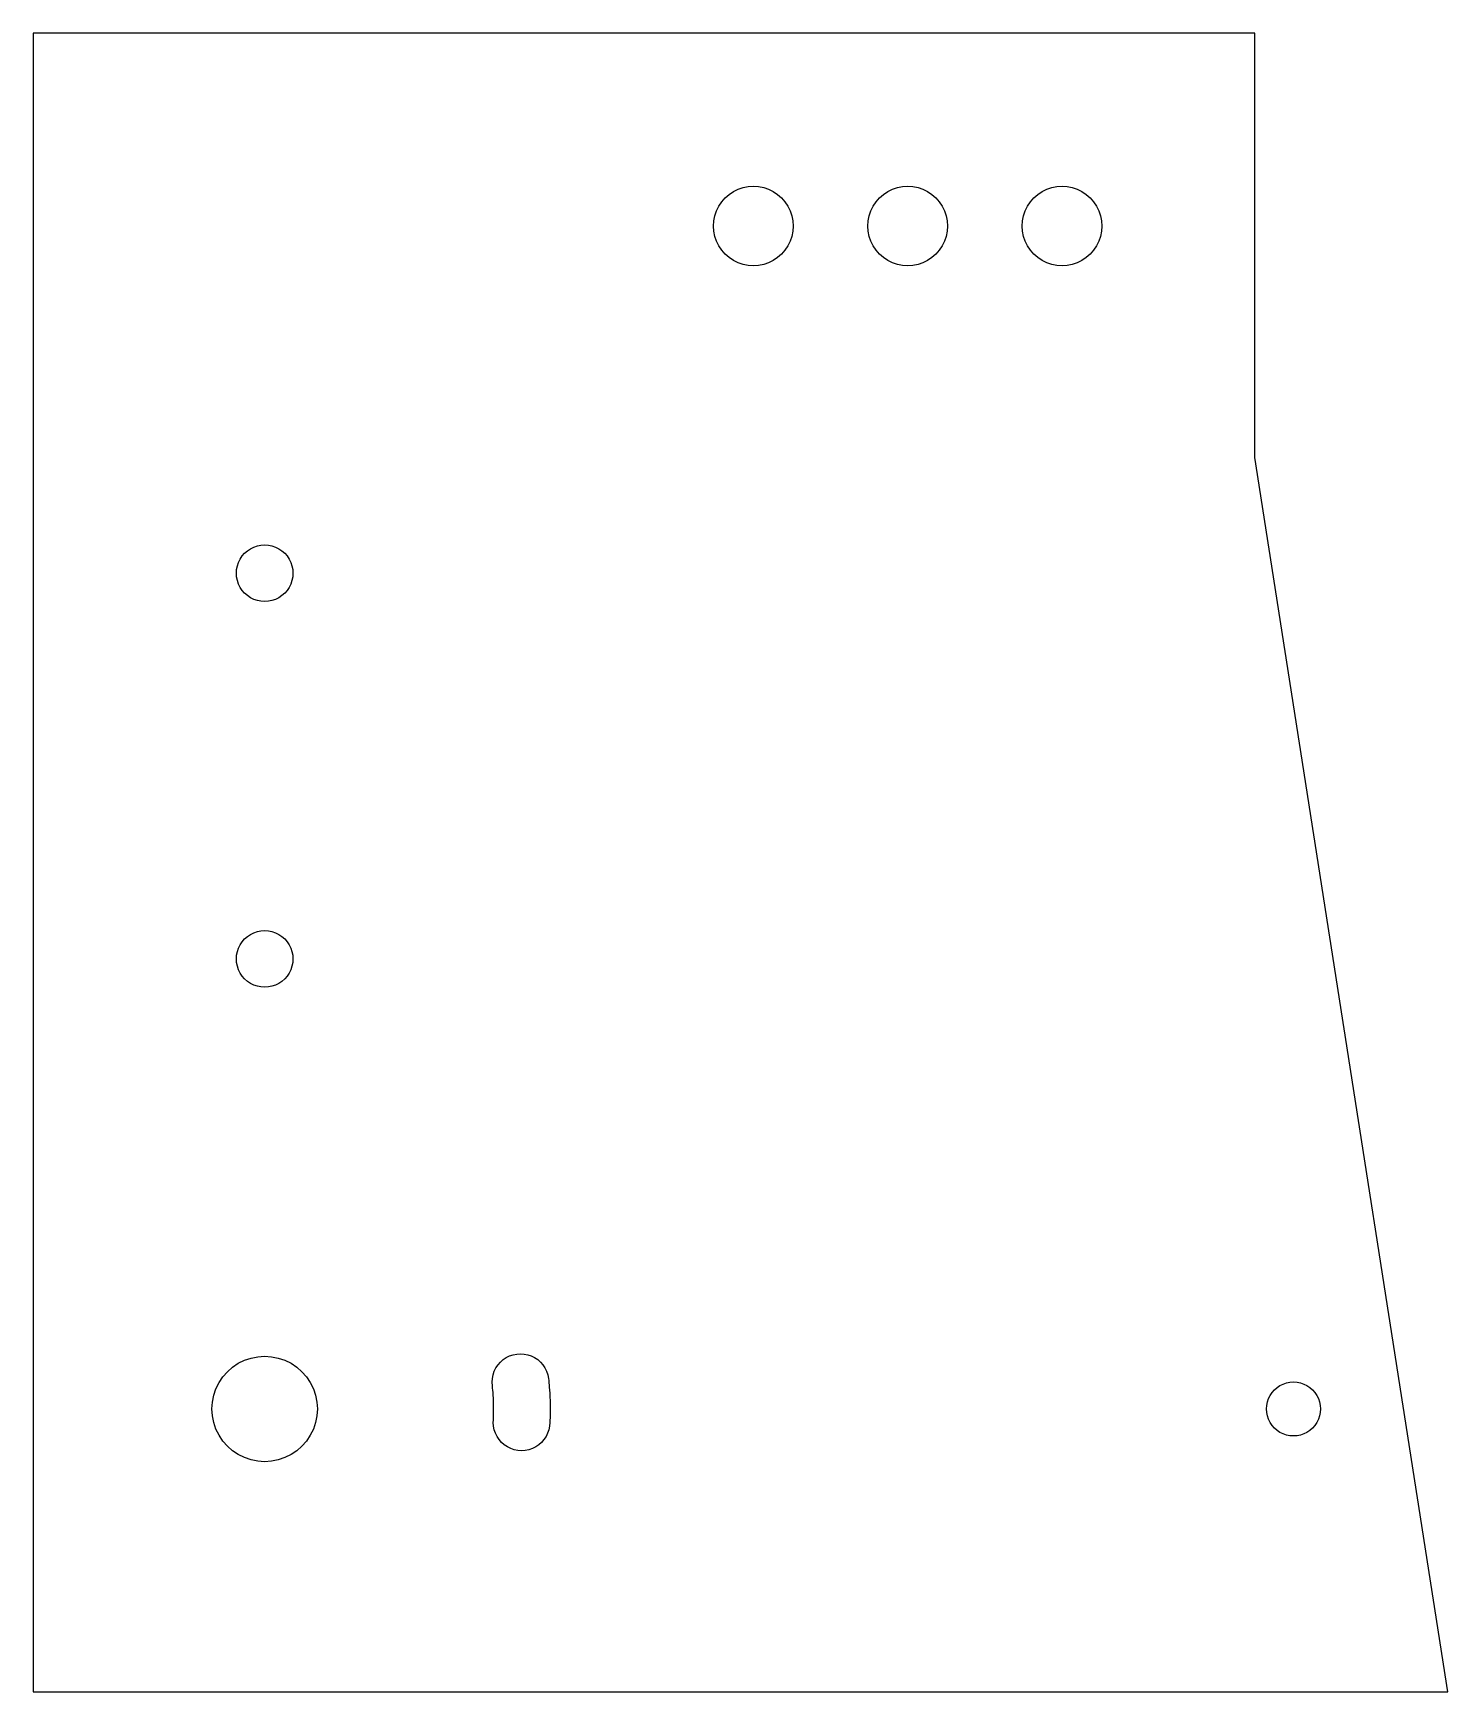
# Model space of a CAD drawing. Header units: metres. Extents: x -18 to 92, y -22 to 107.
import ezdxf

# ---------------------------------------------------------------- set-up
doc = ezdxf.new("R2010")
doc.units = ezdxf.units.M

msp = doc.modelspace()

# ---------------------------------------------------------------- linework, layer by layer
for p, q in [((77, 107), (-18, 107)), ((-18, 107), (-18, -22)), ((77, 74), (77, 107)), ((35.5406, 93.8871), (35.808, 94.192)), ((35.808, 94.192), (36.1128, 94.4594)), ((36.1128, 94.4594), (36.45, 94.6847)), ((36.45, 94.6847), (36.8137, 94.864)), ((36.8137, 94.864), (37.1976, 94.9944)), ((37.1976, 94.9944), (37.5954, 95.0735)), ((37.5954, 95.0735), (38, 95.1)), ((38, 95.1), (38.4046, 95.0735)), ((38.4046, 95.0735), (38.8023, 94.9944)), ((38.8023, 94.9944), (39.1863, 94.864)), ((39.1863, 94.864), (39.55, 94.6847)), ((39.55, 94.6847), (39.8871, 94.4594)), ((39.8871, 94.4594), (40.192, 94.192)), ((40.192, 94.192), (40.4594, 93.8871)), ((47.5406, 93.8871), (47.808, 94.192)), ((47.808, 94.192), (48.1128, 94.4594)), ((48.1128, 94.4594), (48.45, 94.6847)), ((48.45, 94.6847), (48.8137, 94.864)), ((48.8137, 94.864), (49.1976, 94.9944)), ((49.1976, 94.9944), (49.5954, 95.0735)), ((49.5954, 95.0735), (50, 95.1)), ((50, 95.1), (50.4046, 95.0735)), ((50.4046, 95.0735), (50.8023, 94.9944)), ((50.8023, 94.9944), (51.1863, 94.864)), ((51.1863, 94.864), (51.55, 94.6847)), ((51.55, 94.6847), (51.8871, 94.4594)), ((51.8871, 94.4594), (52.192, 94.192)), ((52.192, 94.192), (52.4594, 93.8871)), ((59.5406, 93.8871), (59.808, 94.192)), ((59.808, 94.192), (60.1128, 94.4594)), ((60.1128, 94.4594), (60.45, 94.6847)), ((60.45, 94.6847), (60.8137, 94.864)), ((60.8137, 94.864), (61.1976, 94.9944)), ((61.1976, 94.9944), (61.5954, 95.0735)), ((61.5954, 95.0735), (62, 95.1)), ((62, 95.1), (62.4046, 95.0735)), ((62.4046, 95.0735), (62.8023, 94.9944)), ((62.8023, 94.9944), (63.1863, 94.864)), ((63.1863, 94.864), (63.55, 94.6847)), ((63.55, 94.6847), (63.8871, 94.4594)), ((63.8871, 94.4594), (64.192, 94.192)), ((64.192, 94.192), (64.4594, 93.8871)), ((35.0056, 92.8023), (35.136, 93.1863)), ((35.136, 93.1863), (35.3153, 93.55)), ((35.3153, 93.55), (35.5406, 93.8871)), ((40.4594, 93.8871), (40.6847, 93.55)), ((40.6847, 93.55), (40.864, 93.1863)), ((40.864, 93.1863), (40.9944, 92.8023)), ((47.0056, 92.8023), (47.136, 93.1863)), ((47.136, 93.1863), (47.3153, 93.55)), ((47.3153, 93.55), (47.5406, 93.8871)), ((52.4594, 93.8871), (52.6847, 93.55)), ((52.6847, 93.55), (52.864, 93.1863)), ((52.864, 93.1863), (52.9944, 92.8023)), ((59.0056, 92.8023), (59.136, 93.1863)), ((59.136, 93.1863), (59.3153, 93.55)), ((59.3153, 93.55), (59.5406, 93.8871)), ((64.4594, 93.8871), (64.6847, 93.55)), ((64.6847, 93.55), (64.864, 93.1863)), ((64.864, 93.1863), (64.9944, 92.8023)), ((34.9, 92), (34.9265, 92.4046)), ((34.9265, 91.5954), (34.9, 92)), ((34.9265, 92.4046), (35.0056, 92.8023)), ((35.0056, 91.1976), (34.9265, 91.5954)), ((40.9944, 92.8023), (41.0735, 92.4046)), ((41.0735, 91.5954), (40.9944, 91.1976)), ((41.0735, 92.4046), (41.1, 92)), ((41.1, 92), (41.0735, 91.5954)), ((46.9, 92), (46.9265, 92.4046)), ((46.9265, 91.5954), (46.9, 92)), ((46.9265, 92.4046), (47.0056, 92.8023)), ((47.0056, 91.1976), (46.9265, 91.5954)), ((52.9944, 92.8023), (53.0735, 92.4046)), ((53.0735, 91.5954), (52.9944, 91.1976)), ((53.0735, 92.4046), (53.1, 92)), ((53.1, 92), (53.0735, 91.5954)), ((58.9, 92), (58.9265, 92.4046)), ((58.9265, 91.5954), (58.9, 92)), ((58.9265, 92.4046), (59.0056, 92.8023)), ((59.0056, 91.1976), (58.9265, 91.5954)), ((64.9944, 92.8023), (65.0735, 92.4046)), ((65.0735, 91.5954), (64.9944, 91.1976)), ((65.0735, 92.4046), (65.1, 92)), ((65.1, 92), (65.0735, 91.5954)), ((35.136, 90.8137), (35.0056, 91.1976)), ((35.3153, 90.45), (35.136, 90.8137)), ((35.5406, 90.1128), (35.3153, 90.45)), ((40.6847, 90.45), (40.4594, 90.1128)), ((40.864, 90.8137), (40.6847, 90.45)), ((40.9944, 91.1976), (40.864, 90.8137)), ((47.136, 90.8137), (47.0056, 91.1976)), ((47.3153, 90.45), (47.136, 90.8137)), ((47.5406, 90.1128), (47.3153, 90.45)), ((52.6847, 90.45), (52.4594, 90.1128)), ((52.864, 90.8137), (52.6847, 90.45)), ((52.9944, 91.1976), (52.864, 90.8137)), ((59.136, 90.8137), (59.0056, 91.1976)), ((59.3153, 90.45), (59.136, 90.8137)), ((59.5406, 90.1128), (59.3153, 90.45)), ((64.6847, 90.45), (64.4594, 90.1128)), ((64.864, 90.8137), (64.6847, 90.45)), ((64.9944, 91.1976), (64.864, 90.8137)), ((35.808, 89.808), (35.5406, 90.1128)), ((36.1128, 89.5406), (35.808, 89.808)), ((36.45, 89.3153), (36.1128, 89.5406)), ((36.8137, 89.136), (36.45, 89.3153)), ((37.1976, 89.0056), (36.8137, 89.136)), ((39.1863, 89.136), (38.8023, 89.0056)), ((39.55, 89.3153), (39.1863, 89.136)), ((39.8871, 89.5406), (39.55, 89.3153)), ((40.192, 89.808), (39.8871, 89.5406)), ((40.4594, 90.1128), (40.192, 89.808)), ((47.808, 89.808), (47.5406, 90.1128)), ((48.1128, 89.5406), (47.808, 89.808)), ((48.45, 89.3153), (48.1128, 89.5406)), ((48.8137, 89.136), (48.45, 89.3153)), ((49.1976, 89.0056), (48.8137, 89.136)), ((51.1863, 89.136), (50.8023, 89.0056)), ((51.55, 89.3153), (51.1863, 89.136)), ((51.8871, 89.5406), (51.55, 89.3153)), ((52.192, 89.808), (51.8871, 89.5406)), ((52.4594, 90.1128), (52.192, 89.808)), ((59.808, 89.808), (59.5406, 90.1128)), ((60.1128, 89.5406), (59.808, 89.808)), ((60.45, 89.3153), (60.1128, 89.5406)), ((60.8137, 89.136), (60.45, 89.3153)), ((61.1976, 89.0056), (60.8137, 89.136)), ((63.1863, 89.136), (62.8023, 89.0056)), ((63.55, 89.3153), (63.1863, 89.136)), ((63.8871, 89.5406), (63.55, 89.3153)), ((64.192, 89.808), (63.8871, 89.5406)), ((64.4594, 90.1128), (64.192, 89.808)), ((37.5954, 88.9265), (37.1976, 89.0056)), ((38, 88.9), (37.5954, 88.9265)), ((38.4046, 88.9265), (38, 88.9)), ((38.8023, 89.0056), (38.4046, 88.9265)), ((49.5954, 88.9265), (49.1976, 89.0056)), ((50, 88.9), (49.5954, 88.9265)), ((50.4046, 88.9265), (50, 88.9)), ((50.8023, 89.0056), (50.4046, 88.9265)), ((61.5954, 88.9265), (61.1976, 89.0056)), ((62, 88.9), (61.5954, 88.9265)), ((62.4046, 88.9265), (62, 88.9)), ((62.8023, 89.0056), (62.4046, 88.9265)), ((92, -22), (77, 74)), ((-0.841888, 67.0325), (-0.569397, 67.125)), ((-0.569397, 67.125), (-0.287155, 67.1812)), ((-0.287155, 67.1812), (0, 67.2)), ((0, 67.2), (0.287155, 67.1812)), ((0.287155, 67.1812), (0.569397, 67.125)), ((0.569397, 67.125), (0.841888, 67.0325)), ((-2.12503, 65.5694), (-2.03253, 65.8419)), ((-2.03253, 65.8419), (-1.90524, 66.1)), ((-1.90524, 66.1), (-1.74538, 66.3393)), ((-1.74538, 66.3393), (-1.55563, 66.5556)), ((-1.55563, 66.5556), (-1.33926, 66.7454)), ((-1.33926, 66.7454), (-1.09999, 66.9052)), ((-1.09999, 66.9052), (-0.841888, 67.0325)), ((0.841888, 67.0325), (1.09999, 66.9052)), ((1.09999, 66.9052), (1.33926, 66.7454)), ((1.33926, 66.7454), (1.55563, 66.5556)), ((1.55563, 66.5556), (1.74538, 66.3393)), ((1.74538, 66.3393), (1.90524, 66.1)), ((1.90524, 66.1), (2.03253, 65.8419)), ((2.03253, 65.8419), (2.12503, 65.5694)), ((-2.2, 65), (-2.18117, 65.2872)), ((-2.18117, 64.7128), (-2.2, 65)), ((-2.18117, 65.2872), (-2.12503, 65.5694)), ((-2.12503, 64.4306), (-2.18117, 64.7128)), ((2.12503, 65.5694), (2.18117, 65.2872)), ((2.18117, 64.7128), (2.12503, 64.4306)), ((2.18117, 65.2872), (2.2, 65)), ((2.2, 65), (2.18117, 64.7128)), ((-2.03253, 64.1581), (-2.12503, 64.4306)), ((-1.90524, 63.9), (-2.03253, 64.1581)), ((-1.74538, 63.6607), (-1.90524, 63.9)), ((-1.55563, 63.4444), (-1.74538, 63.6607)), ((-1.33926, 63.2546), (-1.55563, 63.4444)), ((-1.09999, 63.0947), (-1.33926, 63.2546)), ((1.33926, 63.2546), (1.09999, 63.0947)), ((1.55563, 63.4444), (1.33926, 63.2546)), ((1.74538, 63.6607), (1.55563, 63.4444)), ((1.90524, 63.9), (1.74538, 63.6607)), ((2.03253, 64.1581), (1.90524, 63.9)), ((2.12503, 64.4306), (2.03253, 64.1581)), ((-0.841888, 62.9675), (-1.09999, 63.0947)), ((-0.569397, 62.875), (-0.841888, 62.9675)), ((-0.287155, 62.8188), (-0.569397, 62.875)), ((0, 62.8), (-0.287155, 62.8188)), ((0.287155, 62.8188), (0, 62.8)), ((0.569397, 62.875), (0.287155, 62.8188)), ((0.841888, 62.9675), (0.569397, 62.875)), ((1.09999, 63.0947), (0.841888, 62.9675)), ((-1.90524, 36.1), (-1.74538, 36.3393)), ((-1.74538, 36.3393), (-1.55563, 36.5556)), ((-1.55563, 36.5556), (-1.33926, 36.7454)), ((-1.33926, 36.7454), (-1.09999, 36.9052)), ((-1.09999, 36.9052), (-0.841888, 37.0325)), ((-0.841888, 37.0325), (-0.569397, 37.125)), ((-0.569397, 37.125), (-0.287155, 37.1812)), ((-0.287155, 37.1812), (0, 37.2)), ((0, 37.2), (0.287155, 37.1812)), ((0.287155, 37.1812), (0.569397, 37.125)), ((0.569397, 37.125), (0.841888, 37.0325)), ((0.841888, 37.0325), (1.09999, 36.9052)), ((1.09999, 36.9052), (1.33926, 36.7454)), ((1.33926, 36.7454), (1.55563, 36.5556)), ((1.55563, 36.5556), (1.74538, 36.3393)), ((1.74538, 36.3393), (1.90524, 36.1)), ((-2.2, 35), (-2.18117, 35.2872)), ((-2.18117, 34.7128), (-2.2, 35)), ((-2.18117, 35.2872), (-2.12503, 35.5694)), ((-2.12503, 35.5694), (-2.03253, 35.8419)), ((-2.03253, 35.8419), (-1.90524, 36.1)), ((1.90524, 36.1), (2.03253, 35.8419)), ((2.03253, 35.8419), (2.12503, 35.5694)), ((2.12503, 35.5694), (2.18117, 35.2872)), ((2.18117, 35.2872), (2.2, 35)), ((2.2, 35), (2.18117, 34.7128)), ((-2.12503, 34.4306), (-2.18117, 34.7128)), ((-2.03253, 34.1581), (-2.12503, 34.4306)), ((-1.90524, 33.9), (-2.03253, 34.1581)), ((-1.74538, 33.6607), (-1.90524, 33.9)), ((-1.55563, 33.4444), (-1.74538, 33.6607)), ((1.74538, 33.6607), (1.55563, 33.4444)), ((1.90524, 33.9), (1.74538, 33.6607)), ((2.03253, 34.1581), (1.90524, 33.9)), ((2.12503, 34.4306), (2.03253, 34.1581)), ((2.18117, 34.7128), (2.12503, 34.4306)), ((-1.33926, 33.2546), (-1.55563, 33.4444)), ((-1.09999, 33.0947), (-1.33926, 33.2546)), ((-0.841888, 32.9675), (-1.09999, 33.0947)), ((-0.569397, 32.875), (-0.841888, 32.9675)), ((-0.287155, 32.8188), (-0.569397, 32.875)), ((0, 32.8), (-0.287155, 32.8188)), ((0.287155, 32.8188), (0, 32.8)), ((0.569397, 32.875), (0.287155, 32.8188)), ((0.841888, 32.9675), (0.569397, 32.875)), ((1.09999, 33.0947), (0.841888, 32.9675)), ((1.33926, 33.2546), (1.09999, 33.0947)), ((1.55563, 33.4444), (1.33926, 33.2546)), ((-1.569, 3.7879), (-1.06116, 3.96028)), ((-1.06116, 3.96028), (-0.535156, 4.06491)), ((-0.535156, 4.06491), (0, 4.09999)), ((0, 4.09999), (0.535156, 4.06491)), ((0.535156, 4.06491), (1.06116, 3.96028)), ((1.06116, 3.96028), (1.569, 3.7879)), ((18.5512, 3.83594), (18.7904, 3.99582)), ((18.7904, 3.99582), (19.0485, 4.12309)), ((19.0485, 4.12309), (19.321, 4.21559)), ((19.321, 4.21559), (19.6033, 4.27174)), ((19.6033, 4.27174), (19.8904, 4.29056)), ((19.8904, 4.29056), (20.1776, 4.27174)), ((20.1776, 4.27174), (20.4598, 4.21559)), ((20.4598, 4.21559), (20.7323, 4.12309)), ((20.7323, 4.12309), (20.9904, 3.99582)), ((20.9904, 3.99582), (21.2297, 3.83594)), ((-3.25275, 2.49591), (-2.89912, 2.89912)), ((-2.89912, 2.89912), (-2.49591, 3.25275)), ((-2.49591, 3.25275), (-2.04999, 3.55069)), ((-2.04999, 3.55069), (-1.569, 3.7879)), ((1.569, 3.7879), (2.04999, 3.55069)), ((2.04999, 3.55069), (2.49591, 3.25275)), ((2.49591, 3.25275), (2.89912, 2.89912)), ((2.89912, 2.89912), (3.25275, 2.49591)), ((17.7093, 2.37772), (17.7654, 2.65996)), ((17.7654, 2.65996), (17.8579, 2.93246)), ((17.8579, 2.93246), (17.9852, 3.19057)), ((17.9852, 3.19057), (18.1451, 3.42984)), ((18.1451, 3.42984), (18.3348, 3.64619)), ((18.3348, 3.64619), (18.5512, 3.83594)), ((21.2297, 3.83594), (21.4461, 3.64619)), ((21.4461, 3.64619), (21.6358, 3.42984)), ((21.6358, 3.42984), (21.7957, 3.19057)), ((21.7957, 3.19057), (21.923, 2.93246)), ((21.923, 2.93246), (22.0155, 2.65996)), ((22.0155, 2.65996), (22.0716, 2.37772)), ((-3.96028, 1.06116), (-3.7879, 1.569)), ((-3.7879, 1.569), (-3.55069, 2.04999)), ((-3.55069, 2.04999), (-3.25275, 2.49591)), ((3.25275, 2.49591), (3.55069, 2.04999)), ((3.55069, 2.04999), (3.7879, 1.569)), ((3.7879, 1.569), (3.96028, 1.06116)), ((17.6904, 2.09056), (17.7093, 2.37772)), ((17.7093, 1.80341), (17.6904, 2.09056)), ((17.7267, 1.62975), (17.7093, 1.80341)), ((17.7427, 1.45595), (17.7267, 1.62975)), ((17.7572, 1.28201), (17.7427, 1.45595)), ((22.0716, 2.37772), (22.0891, 2.20407)), ((22.0891, 2.20407), (22.1051, 2.03026)), ((22.1051, 2.03026), (22.1195, 1.85634)), ((22.1195, 1.85634), (22.1324, 1.68228)), ((22.1324, 1.68228), (22.1627, 1.22096)), ((78.334, 1.2784), (78.5151, 1.48491)), ((78.5151, 1.48491), (78.7216, 1.66603)), ((78.7216, 1.66603), (78.95, 1.81865)), ((78.95, 1.81865), (79.1964, 1.94014)), ((79.1964, 1.94014), (79.4565, 2.02844)), ((79.4565, 2.02844), (79.7259, 2.08203)), ((79.7259, 2.08203), (80, 2.09999)), ((80, 2.09999), (80.2741, 2.08203)), ((80.2741, 2.08203), (80.5435, 2.02844)), ((80.5435, 2.02844), (80.8036, 1.94014)), ((80.8036, 1.94014), (81.05, 1.81865)), ((81.05, 1.81865), (81.2784, 1.66603)), ((81.2784, 1.66603), (81.4849, 1.48491)), ((81.4849, 1.48491), (81.666, 1.2784)), ((-4.09999, 0), (-4.06491, 0.535156)), ((-4.06491, -0.535156), (-4.09999, 0)), ((-4.06491, 0.535156), (-3.96028, 1.06116)), ((3.96028, 1.06116), (4.06491, 0.535156)), ((4.06491, 0.535156), (4.09999, 0)), ((4.09999, 0), (4.06491, -0.535156)), ((17.7659, 1.16415), (17.7572, 1.28201)), ((17.7726, 1.04671), (17.7659, 1.16415)), ((17.781, 0.872375), (17.7726, 1.04671)), ((17.7878, 0.697983), (17.781, 0.872375)), ((17.7931, 0.523529), (17.7878, 0.697983)), ((17.797, 0.349045), (17.7931, 0.523529)), ((17.7992, 0.17453), (17.797, 0.349045)), ((17.8, 0), (17.7992, 0.17453)), ((17.7992, -0.17453), (17.8, 0)), ((22.1627, 1.22096), (22.1726, 1.04671)), ((22.1726, 1.04671), (22.181, 0.872375)), ((22.181, 0.872375), (22.1878, 0.697983)), ((22.1878, 0.697983), (22.1931, 0.523529)), ((22.1931, 0.523529), (22.1969, 0.349045)), ((22.1969, 0.349045), (22.1992, 0.17453)), ((22.1992, 0.17453), (22.2, 0)), ((22.2, 0), (22.1992, -0.17453)), ((77.9, 0), (77.918, 0.274094)), ((77.918, -0.274094), (77.9, 0)), ((77.918, 0.274094), (77.9715, 0.543518)), ((77.9715, 0.543518), (78.0598, 0.803635)), ((78.0598, 0.803635), (78.1813, 1.04999)), ((78.1813, 1.04999), (78.334, 1.2784)), ((81.666, 1.2784), (81.8186, 1.04999)), ((81.8186, 1.04999), (81.9401, 0.803635)), ((81.9401, 0.803635), (82.0284, 0.543518)), ((82.0284, 0.543518), (82.082, 0.274094)), ((82.082, 0.274094), (82.1, 0)), ((82.1, 0), (82.082, -0.274094)), ((-3.96028, -1.06116), (-4.06491, -0.535156)), ((-3.7879, -1.569), (-3.96028, -1.06116)), ((3.96028, -1.06116), (3.7879, -1.569)), ((4.06491, -0.535156), (3.96028, -1.06116)), ((17.7726, -1.04671), (17.781, -0.872375)), ((17.7914, -1.33386), (17.7726, -1.04671)), ((17.781, -0.872375), (17.7878, -0.697983)), ((17.7878, -0.697983), (17.7931, -0.523529)), ((17.7931, -0.523529), (17.797, -0.349045)), ((17.797, -0.349045), (17.7992, -0.17453)), ((22.1726, -1.04671), (22.1538, -1.33386)), ((22.181, -0.872375), (22.1726, -1.04671)), ((22.1878, -0.697983), (22.181, -0.872375)), ((22.1931, -0.523529), (22.1878, -0.697983)), ((22.1969, -0.349045), (22.1931, -0.523529)), ((22.1992, -0.17453), (22.1969, -0.349045)), ((77.9715, -0.543518), (77.918, -0.274094)), ((78.0598, -0.803635), (77.9715, -0.543518)), ((78.1813, -1.04999), (78.0598, -0.803635)), ((78.334, -1.2784), (78.1813, -1.04999)), ((78.5151, -1.48491), (78.334, -1.2784)), ((81.666, -1.2784), (81.4849, -1.48491)), ((81.8186, -1.04999), (81.666, -1.2784)), ((81.9401, -0.803635), (81.8186, -1.04999)), ((82.0284, -0.543518), (81.9401, -0.803635)), ((82.082, -0.274094), (82.0284, -0.543518)), ((-3.55069, -2.04999), (-3.7879, -1.569)), ((-3.25275, -2.49591), (-3.55069, -2.04999)), ((-2.89912, -2.89912), (-3.25275, -2.49591)), ((3.25275, -2.49591), (2.89912, -2.89912)), ((3.55069, -2.04999), (3.25275, -2.49591)), ((3.7879, -1.569), (3.55069, -2.04999)), ((17.8475, -1.61612), (17.7914, -1.33386)), ((17.94, -1.88861), (17.8475, -1.61612)), ((18.0673, -2.14671), (17.94, -1.88861)), ((18.2272, -2.38599), (18.0673, -2.14671)), ((18.4169, -2.60234), (18.2272, -2.38599)), ((21.718, -2.38599), (21.5282, -2.60234)), ((21.8778, -2.14671), (21.718, -2.38599)), ((22.0051, -1.88861), (21.8778, -2.14671)), ((22.0976, -1.61612), (22.0051, -1.88861)), ((22.1538, -1.33386), (22.0976, -1.61612)), ((78.7216, -1.66603), (78.5151, -1.48491)), ((78.95, -1.81865), (78.7216, -1.66603)), ((79.1964, -1.94014), (78.95, -1.81865)), ((79.4565, -2.02844), (79.1964, -1.94014)), ((79.7259, -2.08203), (79.4565, -2.02844)), ((80, -2.09999), (79.7259, -2.08203)), ((80.2741, -2.08203), (80, -2.09999)), ((80.5435, -2.02844), (80.2741, -2.08203)), ((80.8036, -1.94014), (80.5435, -2.02844)), ((81.05, -1.81865), (80.8036, -1.94014)), ((81.2784, -1.66603), (81.05, -1.81865)), ((81.4849, -1.48491), (81.2784, -1.66603)), ((-2.49591, -3.25275), (-2.89912, -2.89912)), ((-2.04999, -3.55069), (-2.49591, -3.25275)), ((-1.569, -3.7879), (-2.04999, -3.55069)), ((-1.06116, -3.96028), (-1.569, -3.7879)), ((1.569, -3.7879), (1.06116, -3.96028)), ((2.04999, -3.55069), (1.569, -3.7879)), ((2.49591, -3.25275), (2.04999, -3.55069)), ((2.89912, -2.89912), (2.49591, -3.25275)), ((18.6333, -2.79208), (18.4169, -2.60234)), ((18.8726, -2.95197), (18.6333, -2.79208)), ((19.1307, -3.07924), (18.8726, -2.95197)), ((19.4032, -3.17175), (19.1307, -3.07924)), ((19.6854, -3.22789), (19.4032, -3.17175)), ((19.9726, -3.2467), (19.6854, -3.22789)), ((20.2597, -3.22789), (19.9726, -3.2467)), ((20.542, -3.17175), (20.2597, -3.22789)), ((20.8145, -3.07924), (20.542, -3.17175)), ((21.0726, -2.95197), (20.8145, -3.07924)), ((21.3119, -2.79208), (21.0726, -2.95197)), ((21.5282, -2.60234), (21.3119, -2.79208)), ((-0.535156, -4.06491), (-1.06116, -3.96028)), ((0, -4.09999), (-0.535156, -4.06491)), ((0.535156, -4.06491), (0, -4.09999)), ((1.06116, -3.96028), (0.535156, -4.06491)), ((-18, -22), (92, -22))]:
    msp.add_line(p, q)

doc.saveas('drawing.dxf')
